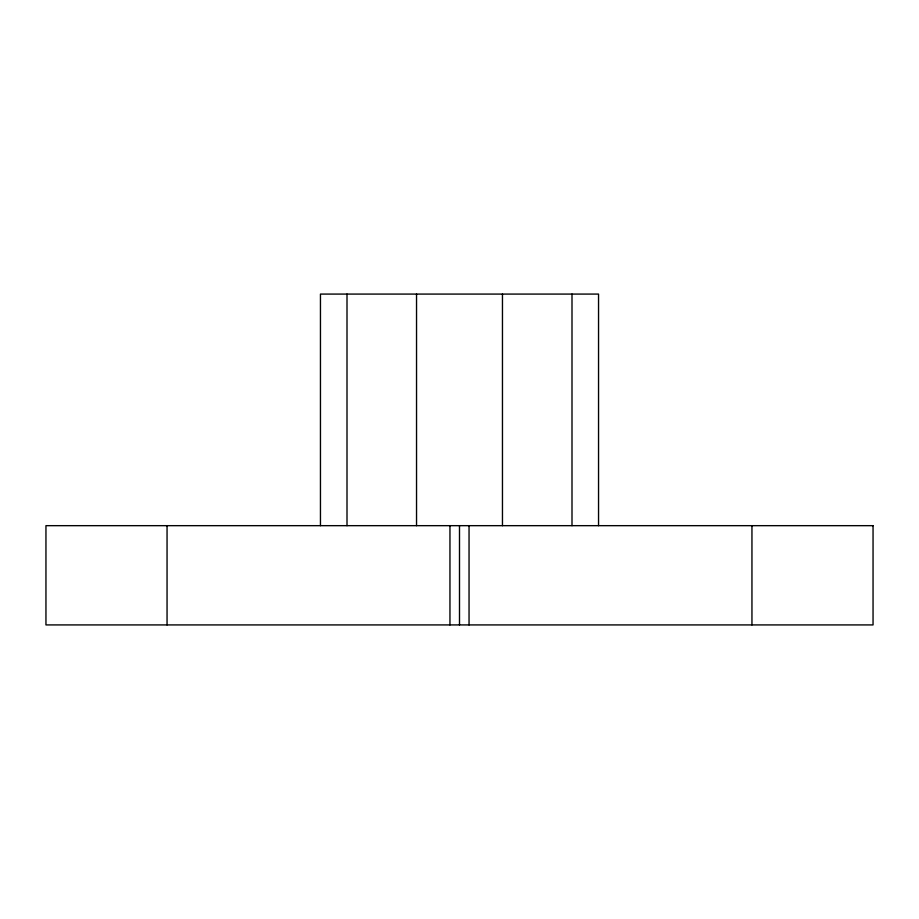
<?xml version="1.0" encoding="UTF-8"?>
<svg xmlns="http://www.w3.org/2000/svg" width="919" height="919" viewBox="0 0 919 919"><rect width="100%" height="100%" fill="white"/><g stroke="black" fill="none" stroke-linecap="round" stroke-linejoin="round"><path stroke-width="1.38" d="M751.949 525.668L751.949 624.92M598.545 525.668L598.545 294.08L320.455 294.08L320.455 525.668M571.997 294.08L571.997 525.668M502.463 294.08L502.463 525.668M469.046 525.668L469.046 624.92M459.5 525.668L459.5 624.92M449.954 525.668L449.954 624.92M416.537 294.08L416.537 525.668M347.003 294.08L347.003 525.668M167.051 525.668L167.051 624.92M873.05 525.668L45.95 525.668L45.95 624.92L873.05 624.92L873.05 525.668"/></g></svg>
